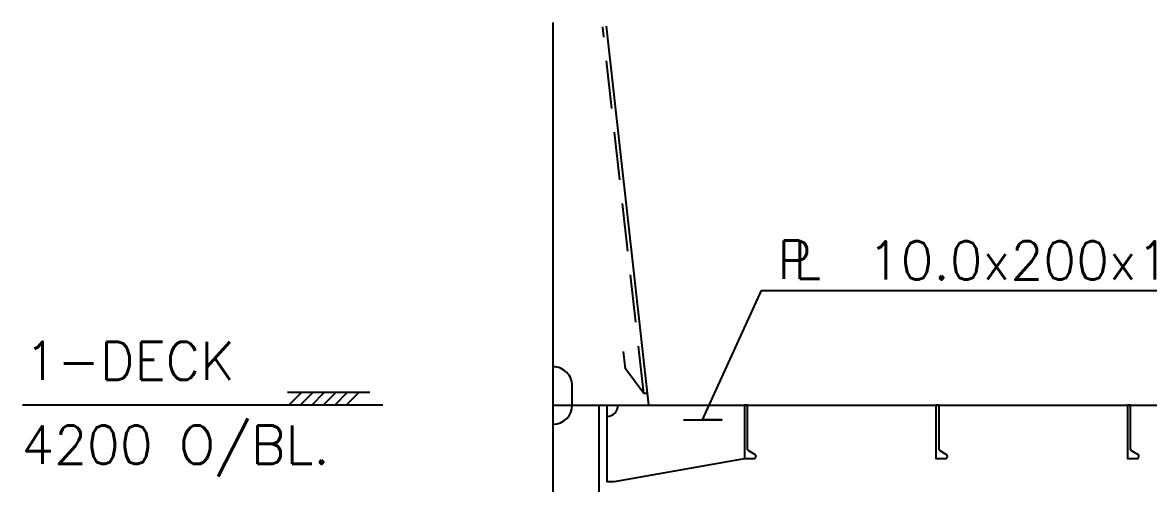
# Model space of a CAD drawing. Extents: x 53504 to 219407, y 25397 to 156081.
# Drawn here: x 119305 to 122246, y 69404 to 70609 of the extents above; entities that cross this region are included whole.
import ezdxf

# ---------------------------------------------------------------- set-up
doc = ezdxf.new("R2010")
doc.units = 0
doc.header["$LTSCALE"] = 250
doc.linetypes.add('DASHED', pattern=[0.75, 0.5, -0.25])
doc.layers.get('0').update_dxf_attribs({"linetype": 'CONTINUOUS'})
for name, color, linetype in [('S0CO1', 1, 'CONTINUOUS'), ('S0CO2', 2, 'CONTINUOUS'), ('S0CO5', 4, 'CONTINUOUS'), ('S0DA1', 1, 'DASHED'), ('S0DIM', 2, 'CONTINUOUS'), ('S0TX2', 2, 'CONTINUOUS')]:
    doc.layers.add(name, color=color, linetype=linetype)
doc.styles.add('ROMANS', font='romans', dxfattribs={"height": 100})

# ---------------------------------------------------------------- blocks, each defined once
blk = doc.blocks.new('HP140x8')
at = {"color": 0}
blk.add_lwpolyline([(0, 0), (0, -140), (24, -140, 0.767327), (27, -128.8), (10.8, -119.4, -0.267949), (8, -114.7), (8, 0)], format="xyb", close=True, dxfattribs=at)
blk = doc.blocks.new('ST10011')
at = {"layer": 'S0CO1'}
for p, q in [((4.235, 0.654), (-0.077, 0.654)), ((0, 0), (0.654, 0.654)), ((0.6, 0), (1.254, 0.654)), ((1.2, 0), (1.854, 0.654)), ((1.8, 0), (2.454, 0.654)), ((2.4, 0), (3.054, 0.654)), ((3, 0), (3.654, 0.654))]:
    blk.add_line(p, q, dxfattribs=at)
blk = doc.blocks.new('PLDIM2')
at = {"layer": 'S0TX2', "style": 'ROMANS'}
for s, p in [('P', (-19.2, 0.3)), ('L', (22.8, 0.3))]:
    blk.add_text(s, height=100, dxfattribs=at).set_placement(p)
blk.add_attdef('XX.X', (168.5, -1.5), '', height=100, dxfattribs=at)

msp = doc.modelspace()

# ---------------------------------------------------------------- linework, layer by layer
at = {"layer": 'S0CO1', "color": 0}
msp.add_line((120941.373, 69609.411), (120830.939, 70599.411), dxfattribs=at)
for points in [[(120938.026, 69639.411), (120927.964, 69639.411), (120880.53, 69703.832), (120875.423, 69749.612)], [(120831.373, 69609.411), (120831.373, 69409.411), (120851.373, 69409.411), (121191.373, 69469.411)]]:
    msp.add_lwpolyline(points, dxfattribs=at)
msp.add_lwpolyline([(120741.373, 69609.411), (120741.373, 69659.411, 0.41421362), (120691.373, 69709.411)], format="xyb", dxfattribs=at)
at = {"layer": 'S0CO1', "color": 0, "flags": 128}
msp.add_lwpolyline([(120811.373, 68166.411), (120811.373, 69609.411)], dxfattribs=at)
at = {"layer": 'S0CO1', "color": 0}
for centre, radius in [((120691.373, 69609.411), 50), ((120831.373, 69609.411), 30)]:
    msp.add_arc(centre, radius, 270, 0, dxfattribs=at)
at = {"layer": 'S0CO5', "color": 0, "flags": 128}
msp.add_lwpolyline([(123251.373, 66335.003), (123251.373, 67119.411, 0.066627), (123236.123, 67233.318, 0.067044), (123191.373, 67339.171, 0.190271), (122941.373, 67533.541), (122941.373, 67534.151, 0.00118), (122691.373, 67564.521, 0.001283), (122441.459, 67593.637, 0.001757), (122191.373, 67621.241, 0.001391), (122002.902, 67640.818, 0.001313), (121814.323, 67659.411), (121691.373, 67670.981, 0.003365), (121191.373, 67713.771, 0.00330027), (120714.741, 67748.11, -0.39520862), (120691.373, 67773.057), (120691.373, 70609.411)], format="xyb", dxfattribs=at)
msp.add_lwpolyline([(120691.373, 69609.411), (126312.129, 69609.411)], dxfattribs=at)
at = {"layer": 'S0DA1', "color": 0}
msp.add_line((120927.964, 69639.411), (120821.001, 70598.303), dxfattribs=at)
at = {"layer": 'S0DIM', "color": 0}
msp.add_lwpolyline([(120246.209, 69609.411), (119305.431, 69609.411)], dxfattribs=at)
at = {"layer": 'S0TX2', "color": 0}
msp.add_lwpolyline([(121031.822, 69570.733), (121131.822, 69570.733), (121081.822, 69570.733), (121235.856, 69908.667), (122573.775, 69908.667)], dxfattribs=at)

# ---------------------------------------------------------------- block references
at = {"layer": 'S0CO2', "color": 0}
for p in [(121191.373, 69609.411), (121691.373, 69609.411), (122191.373, 69609.411)]:
    msp.add_blockref('HP140x8', p, dxfattribs=at)
at = {"layer": 'S0DIM', "color": 0, "xscale": 50, "yscale": 50, "zscale": 50}
msp.add_blockref('ST10011', (120001.031, 69609.411), dxfattribs=at)
at = {"layer": 'S0TX2', "color": 0}
ref = msp.add_blockref('PLDIM2', (121296.06, 69939.061), dxfattribs=at)
ref.add_attrib('XX.X', '10.0x200x140', (121513.056, 69937.602), dxfattribs={"height": 100, "style": 'ROMANS'})

# ---------------------------------------------------------------- texts
at = {"layer": 'S0TX2', "color": 0, "style": 'ROMANS'}
for s, p in [('1-DECK', (119310.879, 69675.127)), ('4200 O/BL.', (119302.325, 69455.656))]:
    msp.add_text(s, height=100, dxfattribs=at).set_placement(p)

doc.saveas('drawing.dxf')
